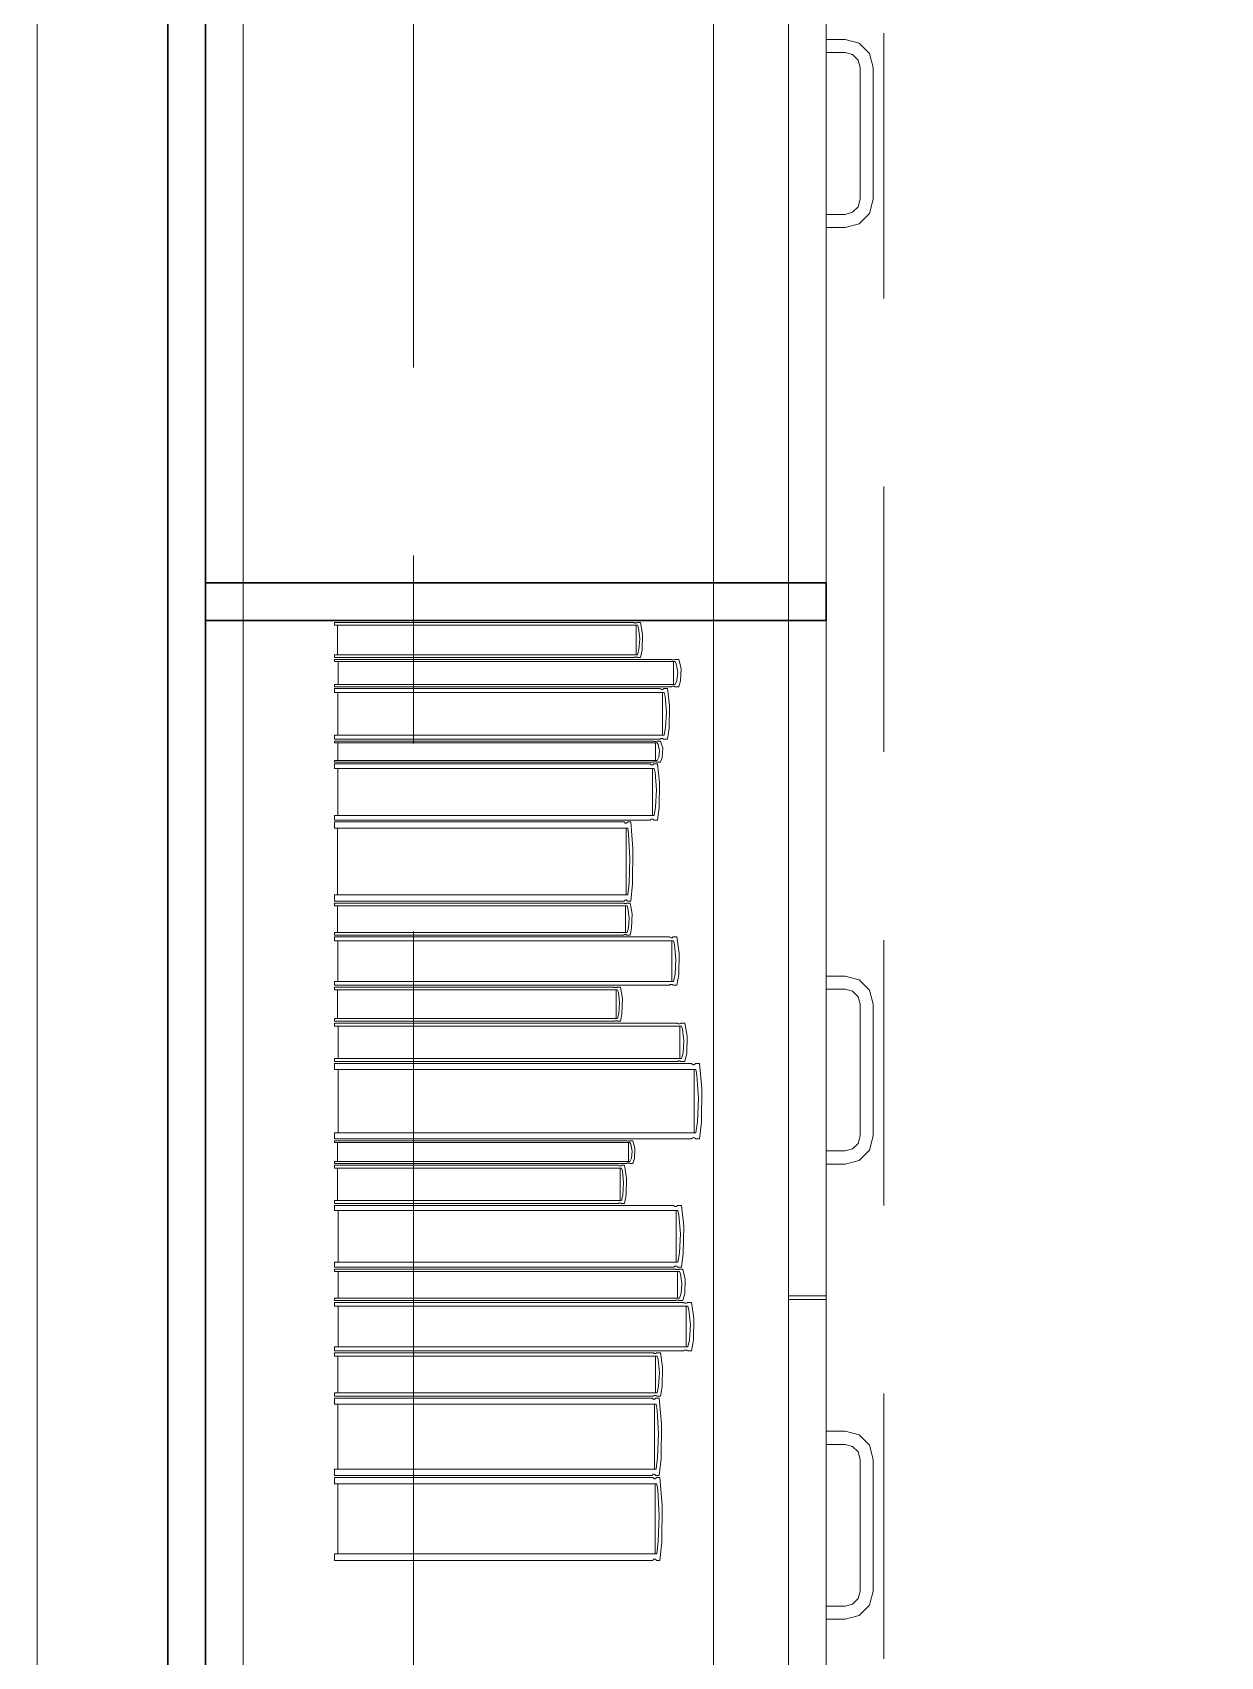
# Model space of a CAD drawing. Header units: inches. Extents: x -38 to 5698, y -33 to 92.
# Drawn here: x 122.618 to 123.249, y 12.765 to 13.628 of the extents above; entities that cross this region are included whole.
import ezdxf

# ---------------------------------------------------------------- set-up
doc = ezdxf.new("R2010")
doc.units = ezdxf.units.IN
doc.header["$MEASUREMENT"] = 0
doc.set_wipeout_variables(frame=1)
for name, pattern in [('Hidden Line', [0.195611, 0.141111, -0.0545]), ('Punto & Raya', [0.65, 0.5, -0.075, 0, -0.075]), ('Wipeout_Contour', [1, 0, -1])]:
    doc.linetypes.add(name, pattern=pattern)
for name, color, linetype in [('02 _ ARQ _ ALB _ Ejes Generales', 7, 'Continuous'), ('02 _ ARQ _ ZON _ Espacio.3D', 7, 'Continuous'), ('08 _ STR _ EXT _ 09 Vigas', 7, 'Continuous'), ('Acabado - Muros', 7, 'Continuous'), ('Interior - Mobiliario', 7, 'Continuous')]:
    doc.layers.add(name, color=color, linetype=linetype)

msp = doc.modelspace()

# ---------------------------------------------------------------- linework, layer by layer
at = {"layer": '02 _ ARQ _ ZON _ Espacio.3D', "color": 254, "linetype": 'Continuous', "lineweight": 0, "flags": 128}
msp.add_lwpolyline([(122.62, 8.1), (123.07, 8.1), (123.07, 7.7), (124.57949, 7.69993), (124.57949, 7.2), (129.37, 7.2), (129.37, 7.7), (129.57, 7.7), (129.57, 8.1), (130.07, 8.1), (130.07, 16.5), (129.57, 16.5), (129.57, 17.35), (129.37, 17.35), (123.27, 17.35), (123.07, 17.35), (123.07, 16.5), (122.62, 16.5)], close=True, dxfattribs=at)
at = {"layer": '08 _ STR _ EXT _ 09 Vigas', "color": 251, "linetype": 'Hidden Line', "lineweight": 13}
msp.add_line((123.07, 7.7), (123.07, 16.9), dxfattribs=at)
at = {"layer": 'Interior - Mobiliario', "color": 175, "linetype": 'Continuous', "lineweight": 13}
for p, q in [((122.70942, 14.0554), (122.70942, 12.5954)), ((123.01942, 12.5954), (123.01942, 14.0554)), ((123.03942, 13.6244), (123.04942, 13.6244)), ((123.03942, 13.6174), (123.03942, 13.6244)), ((123.04942, 13.6244), (123.05692, 13.62239)), ((123.05692, 13.62239), (123.06241, 13.6169)), ((123.04942, 13.6174), (123.03942, 13.6174)), ((123.05342, 13.61633), (123.04942, 13.6174)), ((123.05635, 13.6134), (123.05342, 13.61633)), ((123.05742, 13.6094), (123.05635, 13.6134)), ((123.05742, 13.5394), (123.05742, 13.6094)), ((123.06241, 13.6169), (123.06442, 13.6094)), ((123.06442, 13.6094), (123.06442, 13.5394)), ((123.03942, 13.5314), (123.04942, 13.5314)), ((123.03942, 13.5244), (123.03942, 13.5314)), ((123.04942, 13.5314), (123.05342, 13.53248)), ((123.05342, 13.53248), (123.05635, 13.5354)), ((123.05635, 13.5354), (123.05742, 13.5394)), ((123.06241, 13.5319), (123.05692, 13.52641)), ((123.06442, 13.5394), (123.06241, 13.5319)), ((123.04942, 13.5244), (123.03942, 13.5244)), ((123.05692, 13.52641), (123.04942, 13.5244)), ((122.94165, 13.29985), (122.94185, 13.30819)), ((122.93988, 13.30004), (122.93913, 13.29725)), ((122.9403, 13.30578), (122.93988, 13.30004)), ((122.94076, 13.29576), (122.94165, 13.29985)), ((122.93913, 13.29725), (122.77808, 13.29725)), ((122.77808, 13.29725), (122.77808, 13.29576)), ((122.77808, 13.29576), (122.93719, 13.29576)), ((122.957, 13.29476), (122.77808, 13.29476)), ((122.77808, 13.29476), (122.77808, 13.2936)), ((122.77808, 13.2936), (122.95918, 13.2936)), ((122.77991, 13.2936), (122.77991, 13.2814)), ((122.93719, 13.29576), (122.93732, 13.29586)), ((122.93732, 13.29586), (122.93753, 13.29596)), ((122.93753, 13.29596), (122.93776, 13.29603)), ((122.93776, 13.29603), (122.938, 13.29607)), ((122.938, 13.29607), (122.93824, 13.29606)), ((122.93824, 13.29606), (122.93847, 13.29602)), ((122.93847, 13.29602), (122.9387, 13.29594)), ((122.9387, 13.29594), (122.9389, 13.29583)), ((122.9389, 13.29583), (122.93899, 13.29576)), ((122.93899, 13.29576), (122.94076, 13.29576)), ((122.9571, 13.2947), (122.957, 13.29476)), ((122.95733, 13.29461), (122.9571, 13.2947)), ((122.95758, 13.29455), (122.95733, 13.29461)), ((122.95784, 13.29452), (122.95758, 13.29455)), ((122.95811, 13.29451), (122.95784, 13.29452)), ((122.95838, 13.29454), (122.95811, 13.29451)), ((122.95827, 13.2814), (122.95827, 13.2936)), ((122.95863, 13.2946), (122.95838, 13.29454)), ((122.95887, 13.29468), (122.95863, 13.2946)), ((122.95902, 13.29476), (122.95887, 13.29468)), ((122.96101, 13.29476), (122.95902, 13.29476)), ((122.95918, 13.2936), (122.95972, 13.29249)), ((122.95972, 13.29249), (122.96049, 13.28804)), ((122.96224, 13.28992), (122.96101, 13.29476)), ((122.96201, 13.28342), (122.96224, 13.28992)), ((122.95918, 13.2814), (122.77808, 13.2814)), ((122.77808, 13.2814), (122.77808, 13.28024)), ((122.96002, 13.28357), (122.95918, 13.2814)), ((122.96049, 13.28804), (122.96002, 13.28357)), ((122.96101, 13.28024), (122.96201, 13.28342)), ((122.77808, 13.28024), (122.957, 13.28024)), ((122.95112, 13.27924), (122.77808, 13.27924)), ((122.77808, 13.27924), (122.77808, 13.27708)), ((122.77808, 13.27708), (122.95323, 13.27708)), ((122.95235, 13.27708), (122.77985, 13.27708)), ((122.77985, 13.27708), (122.77985, 13.25446)), ((122.95122, 13.27913), (122.95112, 13.27924)), ((122.95144, 13.27897), (122.95122, 13.27913)), ((122.95168, 13.27886), (122.95144, 13.27897)), ((122.95194, 13.27879), (122.95168, 13.27886)), ((122.9522, 13.27879), (122.95194, 13.27879)), ((122.95246, 13.27884), (122.9522, 13.27879)), ((122.95235, 13.25446), (122.95235, 13.27708)), ((122.9527, 13.27894), (122.95246, 13.27884)), ((122.95293, 13.27909), (122.9527, 13.27894)), ((122.95308, 13.27924), (122.95293, 13.27909)), ((122.955, 13.27924), (122.95308, 13.27924)), ((122.95323, 13.27708), (122.95376, 13.27504)), ((122.95376, 13.27504), (122.95449, 13.26679)), ((122.95619, 13.27026), (122.955, 13.27924)), ((122.957, 13.28024), (122.95715, 13.28032)), ((122.95715, 13.28032), (122.95738, 13.2804)), ((122.95738, 13.2804), (122.95764, 13.28045)), ((122.95764, 13.28045), (122.9579, 13.28048)), ((122.9579, 13.28048), (122.95817, 13.28048)), ((122.95817, 13.28048), (122.95844, 13.28044)), ((122.95844, 13.28044), (122.95869, 13.28038)), ((122.95869, 13.28038), (122.95892, 13.28029)), ((122.95892, 13.28029), (122.95902, 13.28024)), ((122.95902, 13.28024), (122.96101, 13.28024)), ((122.95449, 13.26679), (122.95404, 13.2585)), ((122.95597, 13.25822), (122.95619, 13.27026)), ((122.95404, 13.2585), (122.95323, 13.25446)), ((122.955, 13.25231), (122.95597, 13.25822)), ((122.95323, 13.25446), (122.77808, 13.25446)), ((122.77808, 13.25446), (122.77808, 13.25231)), ((122.77808, 13.25231), (122.95112, 13.25231)), ((122.94755, 13.25131), (122.77808, 13.25131)), ((122.77808, 13.25131), (122.77808, 13.25042)), ((122.77808, 13.25042), (122.94962, 13.25042)), ((122.77981, 13.25042), (122.77981, 13.24108)), ((122.77985, 13.25446), (122.95235, 13.25446)), ((122.94765, 13.25127), (122.94755, 13.25131)), ((122.94786, 13.2512), (122.94765, 13.25127)), ((122.9481, 13.25115), (122.94786, 13.2512)), ((122.94835, 13.25113), (122.9481, 13.25115)), ((122.94861, 13.25112), (122.94835, 13.25113)), ((122.94886, 13.25114), (122.94861, 13.25112)), ((122.94875, 13.24108), (122.94875, 13.25042)), ((122.9491, 13.25119), (122.94886, 13.25114)), ((122.94933, 13.25125), (122.9491, 13.25119)), ((122.94947, 13.25131), (122.94933, 13.25125)), ((122.95135, 13.25131), (122.94947, 13.25131)), ((122.94962, 13.25042), (122.95013, 13.24958)), ((122.95013, 13.24958), (122.95086, 13.24617)), ((122.95112, 13.25231), (122.95126, 13.25245)), ((122.95126, 13.25245), (122.95149, 13.25261)), ((122.95252, 13.2476), (122.95135, 13.25131)), ((122.95149, 13.25261), (122.95174, 13.25271)), ((122.95174, 13.25271), (122.952, 13.25276)), ((122.952, 13.25276), (122.95226, 13.25275)), ((122.95226, 13.25275), (122.95251, 13.25269)), ((122.9523, 13.24263), (122.95252, 13.2476)), ((122.95251, 13.25269), (122.95276, 13.25258)), ((122.95276, 13.25258), (122.95298, 13.25241)), ((122.95298, 13.25241), (122.95308, 13.25231)), ((122.95308, 13.25231), (122.955, 13.25231)), ((122.94962, 13.24108), (122.77808, 13.24108)), ((122.77808, 13.24108), (122.77808, 13.2402)), ((122.77808, 13.2402), (122.94755, 13.2402)), ((122.94591, 13.2392), (122.77808, 13.2392)), ((122.77808, 13.2392), (122.77808, 13.23681)), ((122.94601, 13.23908), (122.94591, 13.2392)), ((122.94622, 13.2389), (122.94601, 13.23908)), ((122.94646, 13.23877), (122.94622, 13.2389)), ((122.94671, 13.2387), (122.94646, 13.23877)), ((122.94696, 13.2387), (122.94671, 13.2387)), ((122.94721, 13.23875), (122.94696, 13.2387)), ((122.94745, 13.23886), (122.94721, 13.23875)), ((122.94767, 13.23904), (122.94745, 13.23886)), ((122.94755, 13.2402), (122.94769, 13.24025)), ((122.94781, 13.2392), (122.94767, 13.23904)), ((122.94769, 13.24025), (122.94792, 13.24032)), ((122.94968, 13.2392), (122.94781, 13.2392)), ((122.94792, 13.24032), (122.94816, 13.24036)), ((122.94816, 13.24036), (122.94841, 13.24038)), ((122.94841, 13.24038), (122.94866, 13.24038)), ((122.94866, 13.24038), (122.94891, 13.24035)), ((122.94891, 13.24035), (122.94915, 13.24031)), ((122.94915, 13.24031), (122.94937, 13.24024)), ((122.94937, 13.24024), (122.94947, 13.2402)), ((122.94947, 13.2402), (122.95135, 13.2402)), ((122.95042, 13.24275), (122.94962, 13.24108)), ((122.95083, 13.22925), (122.94968, 13.2392)), ((122.95086, 13.24617), (122.95042, 13.24275)), ((122.95135, 13.2402), (122.9523, 13.24263)), ((122.77808, 13.23681), (122.94796, 13.23681)), ((122.7798, 13.23681), (122.7798, 13.21175)), ((122.9471, 13.21175), (122.9471, 13.23681)), ((122.94796, 13.23681), (122.94847, 13.23455)), ((122.94847, 13.23455), (122.94919, 13.2254)), ((122.95062, 13.2159), (122.95083, 13.22925)), ((122.94919, 13.2254), (122.94875, 13.21622)), ((122.94875, 13.21622), (122.94796, 13.21175)), ((122.94968, 13.20936), (122.95062, 13.2159)), ((122.94796, 13.21175), (122.77808, 13.21175)), ((122.77808, 13.21175), (122.77808, 13.20936)), ((122.77808, 13.20936), (122.94591, 13.20936)), ((122.93207, 13.20836), (122.77808, 13.20836)), ((122.77808, 13.20836), (122.77808, 13.20499)), ((122.77808, 13.20499), (122.93395, 13.20499)), ((122.77966, 13.20499), (122.77966, 13.16954)), ((122.93215, 13.2082), (122.93207, 13.20836)), ((122.93235, 13.20794), (122.93215, 13.2082)), ((122.93257, 13.20776), (122.93235, 13.20794)), ((122.93279, 13.20767), (122.93257, 13.20776)), ((122.93303, 13.20766), (122.93279, 13.20767)), ((122.93326, 13.20773), (122.93303, 13.20766)), ((122.93316, 13.16954), (122.93316, 13.20499)), ((122.93348, 13.20789), (122.93326, 13.20773)), ((122.93368, 13.20813), (122.93348, 13.20789)), ((122.93381, 13.20836), (122.93368, 13.20813)), ((122.93552, 13.20836), (122.93381, 13.20836)), ((122.93395, 13.20499), (122.93441, 13.20179)), ((122.93658, 13.19429), (122.93552, 13.20836)), ((122.94591, 13.20936), (122.94605, 13.20952)), ((122.94605, 13.20952), (122.94627, 13.20969)), ((122.94627, 13.20969), (122.94651, 13.2098)), ((122.94651, 13.2098), (122.94676, 13.20986)), ((122.94676, 13.20986), (122.94702, 13.20985)), ((122.94702, 13.20985), (122.94727, 13.20978)), ((122.94727, 13.20978), (122.9475, 13.20966)), ((122.9475, 13.20966), (122.94772, 13.20948)), ((122.94772, 13.20948), (122.94781, 13.20936)), ((122.94781, 13.20936), (122.94968, 13.20936)), ((122.93441, 13.20179), (122.93507, 13.18885)), ((122.93507, 13.18885), (122.93467, 13.17586)), ((122.93638, 13.17542), (122.93658, 13.19429)), ((122.93395, 13.16954), (122.77808, 13.16954)), ((122.77808, 13.16954), (122.77808, 13.16617)), ((122.93467, 13.17586), (122.93395, 13.16954)), ((122.93552, 13.16617), (122.93638, 13.17542)), ((122.77808, 13.16617), (122.93207, 13.16617)), ((122.93169, 13.16517), (122.77808, 13.16517)), ((122.77808, 13.16517), (122.77808, 13.16381)), ((122.77808, 13.16381), (122.93356, 13.16381)), ((122.77965, 13.16381), (122.77965, 13.14954)), ((122.93177, 13.1651), (122.93169, 13.16517)), ((122.93197, 13.165), (122.93177, 13.1651)), ((122.93219, 13.16493), (122.93197, 13.165)), ((122.93207, 13.16617), (122.93219, 13.16639)), ((122.93219, 13.16639), (122.9324, 13.16663)), ((122.93241, 13.16489), (122.93219, 13.16493)), ((122.9324, 13.16663), (122.93262, 13.1668)), ((122.93265, 13.16488), (122.93241, 13.16489)), ((122.93262, 13.1668), (122.93285, 13.16687)), ((122.93288, 13.16491), (122.93265, 13.16488)), ((122.93278, 13.14954), (122.93278, 13.16381)), ((122.93285, 13.16687), (122.93308, 13.16686)), ((122.93309, 13.16498), (122.93288, 13.16491)), ((122.93308, 13.16686), (122.93331, 13.16677)), ((122.9333, 13.16508), (122.93309, 13.16498)), ((122.93343, 13.16517), (122.9333, 13.16508)), ((122.93331, 13.16677), (122.93352, 13.16659)), ((122.93513, 13.16517), (122.93343, 13.16517)), ((122.93352, 13.16659), (122.93372, 13.16633)), ((122.93356, 13.16381), (122.93403, 13.16252)), ((122.93372, 13.16633), (122.93381, 13.16617)), ((122.93381, 13.16617), (122.93552, 13.16617)), ((122.93403, 13.16252), (122.93468, 13.15731)), ((122.93619, 13.1595), (122.93513, 13.16517)), ((122.93428, 13.15209), (122.93356, 13.14954)), ((122.93468, 13.15731), (122.93428, 13.15209)), ((122.93513, 13.14819), (122.93599, 13.15191)), ((122.93599, 13.15191), (122.93619, 13.1595)), ((122.93356, 13.14954), (122.77808, 13.14954)), ((122.77808, 13.14954), (122.77808, 13.14819)), ((122.77808, 13.14819), (122.93169, 13.14819)), ((122.95607, 13.14719), (122.77808, 13.14719)), ((122.77808, 13.14719), (122.77808, 13.14513)), ((122.77808, 13.14513), (122.95825, 13.14513)), ((122.7799, 13.14513), (122.7799, 13.12358)), ((122.93169, 13.14819), (122.93182, 13.14828)), ((122.93182, 13.14828), (122.93202, 13.14837)), ((122.93202, 13.14837), (122.93224, 13.14844)), ((122.93224, 13.14844), (122.93247, 13.14847)), ((122.93247, 13.14847), (122.9327, 13.14847)), ((122.9327, 13.14847), (122.93292, 13.14843)), ((122.93292, 13.14843), (122.93314, 13.14836)), ((122.93314, 13.14836), (122.93334, 13.14825)), ((122.93334, 13.14825), (122.93343, 13.14819)), ((122.93343, 13.14819), (122.93513, 13.14819)), ((122.95617, 13.14709), (122.95607, 13.14719)), ((122.9564, 13.14693), (122.95617, 13.14709)), ((122.95665, 13.14682), (122.9564, 13.14693)), ((122.95692, 13.14676), (122.95665, 13.14682)), ((122.95719, 13.14676), (122.95692, 13.14676)), ((122.95745, 13.1468), (122.95719, 13.14676)), ((122.95734, 13.12358), (122.95734, 13.14513)), ((122.9577, 13.1469), (122.95745, 13.1468)), ((122.95794, 13.14705), (122.9577, 13.1469)), ((122.95809, 13.14719), (122.95794, 13.14705)), ((122.96007, 13.14719), (122.95809, 13.14719)), ((122.95825, 13.14513), (122.95879, 13.14319)), ((122.95879, 13.14319), (122.95955, 13.13532)), ((122.96129, 13.13863), (122.96007, 13.14719)), ((122.95955, 13.13532), (122.95908, 13.12743)), ((122.96106, 13.12716), (122.96129, 13.13863)), ((122.95908, 13.12743), (122.95825, 13.12358)), ((122.96007, 13.12153), (122.96106, 13.12716)), ((123.04942, 13.1264), (123.03942, 13.1264)), ((123.03942, 13.1264), (123.03942, 13.1194)), ((123.05692, 13.12439), (123.04942, 13.1264)), ((122.95825, 13.12358), (122.77808, 13.12358)), ((122.77808, 13.12358), (122.77808, 13.12153)), ((122.77808, 13.12153), (122.95607, 13.12153)), ((122.9267, 13.12053), (122.77808, 13.12053)), ((122.77808, 13.12053), (122.77808, 13.11908)), ((122.77808, 13.11908), (122.92851, 13.11908)), ((122.7796, 13.11908), (122.7796, 13.10379)), ((122.92678, 13.12046), (122.9267, 13.12053)), ((122.92697, 13.12035), (122.92678, 13.12046)), ((122.92718, 13.12027), (122.92697, 13.12035)), ((122.9274, 13.12023), (122.92718, 13.12027)), ((122.92763, 13.12023), (122.9274, 13.12023)), ((122.92785, 13.12026), (122.92763, 13.12023)), ((122.92775, 13.10379), (122.92775, 13.11908)), ((122.92806, 13.12033), (122.92785, 13.12026)), ((122.92826, 13.12043), (122.92806, 13.12033)), ((122.92838, 13.12053), (122.92826, 13.12043)), ((122.93003, 13.12053), (122.92838, 13.12053)), ((122.92851, 13.11908), (122.92896, 13.1177)), ((122.92896, 13.1177), (122.9296, 13.11212)), ((122.93105, 13.11447), (122.93003, 13.12053)), ((122.95607, 13.12153), (122.95622, 13.12167)), ((122.95622, 13.12167), (122.95646, 13.12182)), ((122.95646, 13.12182), (122.95671, 13.12191)), ((122.95671, 13.12191), (122.95698, 13.12196)), ((122.95698, 13.12196), (122.95724, 13.12196)), ((122.95724, 13.12196), (122.95751, 13.1219)), ((122.95751, 13.1219), (122.95776, 13.12179)), ((122.95776, 13.12179), (122.95799, 13.12163)), ((122.95799, 13.12163), (122.95809, 13.12153)), ((122.95809, 13.12153), (122.96007, 13.12153)), ((123.03942, 13.1194), (123.04942, 13.1194)), ((123.04942, 13.1194), (123.05342, 13.11833)), ((123.05342, 13.11833), (123.05635, 13.1154)), ((123.06241, 13.1189), (123.05692, 13.12439)), ((123.06442, 13.1114), (123.06241, 13.1189)), ((122.9296, 13.11212), (122.92921, 13.10652)), ((122.93086, 13.10633), (122.93105, 13.11447)), ((123.05635, 13.1154), (123.05742, 13.1114)), ((123.05742, 13.1114), (123.05742, 13.0414)), ((123.06442, 13.0414), (123.06442, 13.1114)), ((122.92851, 13.10379), (122.77808, 13.10379)), ((122.77808, 13.10379), (122.77808, 13.10234)), ((122.77808, 13.10234), (122.9267, 13.10234)), ((122.96023, 13.10134), (122.77808, 13.10134)), ((122.77808, 13.10134), (122.77808, 13.0997)), ((122.77808, 13.0997), (122.96246, 13.0997)), ((122.77994, 13.0997), (122.77994, 13.08253)), ((122.9267, 13.10234), (122.92682, 13.10244)), ((122.92682, 13.10244), (122.92702, 13.10254)), ((122.92702, 13.10254), (122.92723, 13.10261)), ((122.92723, 13.10261), (122.92745, 13.10264)), ((122.92745, 13.10264), (122.92768, 13.10264)), ((122.92768, 13.10264), (122.9279, 13.1026)), ((122.9279, 13.1026), (122.9281, 13.10252)), ((122.9281, 13.10252), (122.9283, 13.10241)), ((122.9283, 13.10241), (122.92838, 13.10234)), ((122.92838, 13.10234), (122.93003, 13.10234)), ((122.92921, 13.10652), (122.92851, 13.10379)), ((122.93003, 13.10234), (122.93086, 13.10633)), ((122.96034, 13.10126), (122.96023, 13.10134)), ((122.96057, 13.10114), (122.96034, 13.10126)), ((122.96083, 13.10105), (122.96057, 13.10114)), ((122.9611, 13.101), (122.96083, 13.10105)), ((122.96137, 13.101), (122.9611, 13.101)), ((122.96164, 13.10103), (122.96137, 13.101)), ((122.96153, 13.08253), (122.96153, 13.0997)), ((122.9619, 13.10111), (122.96164, 13.10103)), ((122.96214, 13.10123), (122.9619, 13.10111)), ((122.9623, 13.10134), (122.96214, 13.10123)), ((122.96432, 13.10134), (122.9623, 13.10134)), ((122.96246, 13.0997), (122.96301, 13.09815)), ((122.96557, 13.09452), (122.96432, 13.10134)), ((122.96301, 13.09815), (122.96379, 13.09188)), ((122.96379, 13.09188), (122.96331, 13.08559)), ((122.96534, 13.08537), (122.96557, 13.09452)), ((122.96246, 13.08253), (122.77808, 13.08253)), ((122.77808, 13.08253), (122.77808, 13.08089)), ((122.96331, 13.08559), (122.96246, 13.08253)), ((122.96432, 13.08089), (122.96534, 13.08537)), ((122.77808, 13.08089), (122.96023, 13.08089)), ((122.96783, 13.07989), (122.77808, 13.07989)), ((122.77808, 13.07989), (122.77808, 13.07668)), ((122.77808, 13.07668), (122.97015, 13.07668)), ((122.78002, 13.07668), (122.78002, 13.04304)), ((122.96023, 13.08089), (122.96039, 13.081)), ((122.96039, 13.081), (122.96063, 13.08112)), ((122.96063, 13.08112), (122.96089, 13.08119)), ((122.96089, 13.08119), (122.96116, 13.08123)), ((122.96116, 13.08123), (122.96143, 13.08123)), ((122.96143, 13.08123), (122.9617, 13.08118)), ((122.9617, 13.08118), (122.96196, 13.08109)), ((122.96196, 13.08109), (122.96219, 13.08097)), ((122.96219, 13.08097), (122.9623, 13.08089)), ((122.9623, 13.08089), (122.96432, 13.08089)), ((122.96794, 13.07973), (122.96783, 13.07989)), ((122.96819, 13.07949), (122.96794, 13.07973)), ((122.96845, 13.07932), (122.96819, 13.07949)), ((122.96873, 13.07923), (122.96845, 13.07932)), ((122.96902, 13.07922), (122.96873, 13.07923)), ((122.9693, 13.07929), (122.96902, 13.07922)), ((122.96918, 13.04304), (122.96918, 13.07668)), ((122.96957, 13.07945), (122.9693, 13.07929)), ((122.96982, 13.07967), (122.96957, 13.07945)), ((122.96998, 13.07989), (122.96982, 13.07967)), ((122.97209, 13.07989), (122.96998, 13.07989)), ((122.97015, 13.07668), (122.97073, 13.07365)), ((122.97073, 13.07365), (122.97154, 13.06137)), ((122.97339, 13.06653), (122.97209, 13.07989)), ((122.97315, 13.04862), (122.97339, 13.06653)), ((122.97154, 13.06137), (122.97104, 13.04904)), ((122.97104, 13.04904), (122.97015, 13.04304)), ((122.97209, 13.03984), (122.97315, 13.04862)), ((122.97015, 13.04304), (122.77808, 13.04304)), ((122.77808, 13.04304), (122.77808, 13.03984)), ((122.77808, 13.03984), (122.96783, 13.03984)), ((122.96783, 13.03984), (122.96799, 13.04005)), ((122.96799, 13.04005), (122.96824, 13.04028)), ((122.96824, 13.04028), (122.96851, 13.04043)), ((122.96851, 13.04043), (122.9688, 13.04051)), ((122.9688, 13.04051), (122.96908, 13.0405)), ((122.96908, 13.0405), (122.96936, 13.0404)), ((122.96936, 13.0404), (122.96963, 13.04023)), ((122.96963, 13.04023), (122.96987, 13.03999)), ((122.96987, 13.03999), (122.96998, 13.03984)), ((122.96998, 13.03984), (122.97209, 13.03984)), ((123.05742, 13.0414), (123.05635, 13.0374)), ((123.06241, 13.0339), (123.06442, 13.0414)), ((122.93323, 13.03884), (122.77808, 13.03884)), ((122.77808, 13.03884), (122.77808, 13.03787)), ((122.77808, 13.03787), (122.93512, 13.03787)), ((122.77967, 13.03787), (122.77967, 13.02776)), ((122.93331, 13.03879), (122.93323, 13.03884)), ((122.93351, 13.03872), (122.93331, 13.03879)), ((122.93373, 13.03866), (122.93351, 13.03872)), ((122.93396, 13.03864), (122.93373, 13.03866)), ((122.9342, 13.03863), (122.93396, 13.03864)), ((122.93443, 13.03866), (122.9342, 13.03863)), ((122.93433, 13.02776), (122.93433, 13.03787)), ((122.93465, 13.0387), (122.93443, 13.03866)), ((122.93485, 13.03877), (122.93465, 13.0387)), ((122.93498, 13.03884), (122.93485, 13.03877)), ((122.93671, 13.03884), (122.93498, 13.03884)), ((122.93512, 13.03787), (122.93559, 13.03696)), ((122.93559, 13.03696), (122.93625, 13.03327)), ((122.93625, 13.03327), (122.93585, 13.02956)), ((122.93777, 13.03482), (122.93671, 13.03884)), ((122.93757, 13.02944), (122.93777, 13.03482)), ((123.03942, 13.0334), (123.03942, 13.0264)), ((123.04942, 13.0334), (123.03942, 13.0334)), ((123.05342, 13.03448), (123.04942, 13.0334)), ((123.05635, 13.0374), (123.05342, 13.03448)), ((123.05692, 13.02841), (123.06241, 13.0339)), ((122.93512, 13.02776), (122.77808, 13.02776)), ((122.77808, 13.02776), (122.77808, 13.0268)), ((122.77808, 13.0268), (122.93323, 13.0268)), ((122.92881, 13.0258), (122.77808, 13.0258)), ((122.77808, 13.0258), (122.77808, 13.02417)), ((122.77808, 13.02417), (122.93065, 13.02417)), ((122.77962, 13.02417), (122.77962, 13.00705)), ((122.9289, 13.02572), (122.92881, 13.0258)), ((122.92909, 13.02559), (122.9289, 13.02572)), ((122.9293, 13.02551), (122.92909, 13.02559)), ((122.92953, 13.02546), (122.9293, 13.02551)), ((122.92975, 13.02546), (122.92953, 13.02546)), ((122.92998, 13.02549), (122.92975, 13.02546)), ((122.92988, 13.00705), (122.92988, 13.02417)), ((122.93019, 13.02557), (122.92998, 13.02549)), ((122.93039, 13.02569), (122.93019, 13.02557)), ((122.93052, 13.0258), (122.93039, 13.02569)), ((122.93219, 13.0258), (122.93052, 13.0258)), ((122.93065, 13.02417), (122.93111, 13.02262)), ((122.93111, 13.02262), (122.93175, 13.01637)), ((122.93323, 13.019), (122.93219, 13.0258)), ((122.93323, 13.0268), (122.93336, 13.02686)), ((122.93336, 13.02686), (122.93356, 13.02693)), ((122.93356, 13.02693), (122.93378, 13.02698)), ((122.93378, 13.02698), (122.93401, 13.027)), ((122.93401, 13.027), (122.93425, 13.027)), ((122.93425, 13.027), (122.93448, 13.02697)), ((122.93448, 13.02697), (122.93469, 13.02692)), ((122.93469, 13.02692), (122.93489, 13.02684)), ((122.93489, 13.02684), (122.93498, 13.0268)), ((122.93498, 13.0268), (122.93671, 13.0268)), ((122.93585, 13.02956), (122.93512, 13.02776)), ((122.93671, 13.0268), (122.93757, 13.02944)), ((123.03942, 13.0264), (123.04942, 13.0264)), ((123.04942, 13.0264), (123.05692, 13.02841)), ((122.93175, 13.01637), (122.93136, 13.0101)), ((122.93304, 13.00989), (122.93323, 13.019)), ((122.93065, 13.00705), (122.77808, 13.00705)), ((122.77808, 13.00705), (122.77808, 13.00542)), ((122.77808, 13.00542), (122.92881, 13.00542)), ((122.92881, 13.00542), (122.92894, 13.00553)), ((122.92894, 13.00553), (122.92914, 13.00564)), ((122.92914, 13.00564), (122.92935, 13.00572)), ((122.92935, 13.00572), (122.92958, 13.00576)), ((122.92958, 13.00576), (122.9298, 13.00575)), ((122.9298, 13.00575), (122.93003, 13.00571)), ((122.93003, 13.00571), (122.93024, 13.00562)), ((122.93024, 13.00562), (122.93043, 13.0055)), ((122.93043, 13.0055), (122.93052, 13.00542)), ((122.93052, 13.00542), (122.93219, 13.00542)), ((122.93136, 13.0101), (122.93065, 13.00705)), ((122.93219, 13.00542), (122.93304, 13.00989)), ((122.95838, 13.00442), (122.77808, 13.00442)), ((122.77808, 13.00442), (122.77808, 13.00179)), ((122.77808, 13.00179), (122.96058, 13.00179)), ((122.77992, 13.00179), (122.77992, 12.97424)), ((122.95848, 13.00429), (122.95838, 13.00442)), ((122.95871, 13.00409), (122.95848, 13.00429)), ((122.95896, 13.00395), (122.95871, 13.00409)), ((122.95923, 13.00388), (122.95896, 13.00395)), ((122.9595, 13.00387), (122.95923, 13.00388)), ((122.95977, 13.00393), (122.9595, 13.00387)), ((122.95966, 12.97424), (122.95966, 13.00179)), ((122.96003, 13.00406), (122.95977, 13.00393)), ((122.96027, 13.00424), (122.96003, 13.00406)), ((122.96042, 13.00442), (122.96027, 13.00424)), ((122.96242, 13.00442), (122.96042, 13.00442)), ((122.96058, 13.00179), (122.96112, 12.99931)), ((122.96112, 12.99931), (122.96189, 12.98925)), ((122.96366, 12.99348), (122.96242, 13.00442)), ((122.96189, 12.98925), (122.96143, 12.97916)), ((122.96343, 12.97881), (122.96366, 12.99348)), ((122.96143, 12.97916), (122.96058, 12.97424)), ((122.96242, 12.97162), (122.96343, 12.97881)), ((122.96058, 12.97424), (122.77808, 12.97424)), ((122.77808, 12.97424), (122.77808, 12.97162)), ((122.77808, 12.97162), (122.95838, 12.97162)), ((122.95917, 12.97062), (122.77808, 12.97062)), ((122.77808, 12.97062), (122.77808, 12.96928)), ((122.95838, 12.97162), (122.95853, 12.9718)), ((122.95853, 12.9718), (122.95877, 12.97198)), ((122.95877, 12.97198), (122.95902, 12.97211)), ((122.95902, 12.97211), (122.95929, 12.97217)), ((122.95928, 12.97055), (122.95917, 12.97062)), ((122.95951, 12.97045), (122.95928, 12.97055)), ((122.95929, 12.97217), (122.95956, 12.97216)), ((122.95976, 12.97038), (122.95951, 12.97045)), ((122.95956, 12.97216), (122.95983, 12.97209)), ((122.96003, 12.97034), (122.95976, 12.97038)), ((122.95983, 12.97209), (122.96008, 12.97195)), ((122.96031, 12.97034), (122.96003, 12.97034)), ((122.96008, 12.97195), (122.96032, 12.97175)), ((122.96057, 12.97037), (122.96031, 12.97034)), ((122.96032, 12.97175), (122.96042, 12.97162)), ((122.96042, 12.97162), (122.96242, 12.97162)), ((122.96083, 12.97043), (122.96057, 12.97037)), ((122.96107, 12.97053), (122.96083, 12.97043)), ((122.96122, 12.97062), (122.96107, 12.97053)), ((122.96324, 12.97062), (122.96122, 12.97062)), ((122.96448, 12.96503), (122.96324, 12.97062)), ((122.77808, 12.96928), (122.96139, 12.96928)), ((122.77993, 12.96928), (122.77993, 12.9552)), ((122.96046, 12.9552), (122.96046, 12.96928)), ((122.96139, 12.96928), (122.96193, 12.96801)), ((122.96193, 12.96801), (122.96271, 12.96287)), ((122.96271, 12.96287), (122.96224, 12.95771)), ((122.96425, 12.95753), (122.96448, 12.96503)), ((122.96139, 12.9552), (122.77808, 12.9552)), ((122.77808, 12.9552), (122.77808, 12.95385)), ((122.77808, 12.95385), (122.95917, 12.95385)), ((122.96362, 12.95285), (122.77808, 12.95285)), ((122.77808, 12.95285), (122.77808, 12.9508)), ((122.95917, 12.95385), (122.95933, 12.95394)), ((122.95933, 12.95394), (122.95956, 12.95404)), ((122.95956, 12.95404), (122.95982, 12.9541)), ((122.95982, 12.9541), (122.96009, 12.95413)), ((122.96009, 12.95413), (122.96037, 12.95413)), ((122.96037, 12.95413), (122.96063, 12.95409)), ((122.96063, 12.95409), (122.96089, 12.95402)), ((122.96089, 12.95402), (122.96112, 12.95392)), ((122.96112, 12.95392), (122.96122, 12.95385)), ((122.96122, 12.95385), (122.96324, 12.95385)), ((122.96224, 12.95771), (122.96139, 12.9552)), ((122.96324, 12.95385), (122.96425, 12.95753)), ((122.96372, 12.95275), (122.96362, 12.95285)), ((122.96396, 12.9526), (122.96372, 12.95275)), ((122.96556, 12.95272), (122.96532, 12.95257)), ((122.96572, 12.95285), (122.96556, 12.95272)), ((122.96778, 12.95285), (122.96572, 12.95285)), ((122.96905, 12.94427), (122.96778, 12.95285)), ((123.03942, 12.9564), (123.01942, 12.9564)), ((123.01942, 12.5954), (123.01942, 12.9544)), ((123.03942, 12.9544), (123.01942, 12.9544)), ((123.03942, 12.5954), (123.03942, 12.9544)), ((122.77808, 12.9508), (122.96588, 12.9508)), ((122.77998, 12.9508), (122.77998, 12.92917)), ((122.96422, 12.95249), (122.96396, 12.9526)), ((122.9645, 12.95243), (122.96422, 12.95249)), ((122.96478, 12.95242), (122.9645, 12.95243)), ((122.96505, 12.95247), (122.96478, 12.95242)), ((122.96493, 12.92917), (122.96493, 12.9508)), ((122.96532, 12.95257), (122.96505, 12.95247)), ((122.96588, 12.9508), (122.96645, 12.94884)), ((122.96645, 12.94884), (122.96724, 12.94095)), ((122.96882, 12.93276), (122.96905, 12.94427)), ((122.96724, 12.94095), (122.96675, 12.93303)), ((122.96588, 12.92917), (122.77808, 12.92917)), ((122.77808, 12.92917), (122.77808, 12.92711)), ((122.77808, 12.92711), (122.96362, 12.92711)), ((122.96362, 12.92711), (122.96377, 12.92725)), ((122.96377, 12.92725), (122.96402, 12.9274)), ((122.96402, 12.9274), (122.96428, 12.9275)), ((122.96428, 12.9275), (122.96456, 12.92754)), ((122.96456, 12.92754), (122.96484, 12.92754)), ((122.96484, 12.92754), (122.96511, 12.92748)), ((122.96511, 12.92748), (122.96537, 12.92737)), ((122.96537, 12.92737), (122.96561, 12.92721)), ((122.96561, 12.92721), (122.96572, 12.92711)), ((122.96572, 12.92711), (122.96778, 12.92711)), ((122.96675, 12.93303), (122.96588, 12.92917)), ((122.96778, 12.92711), (122.96882, 12.93276)), ((122.94749, 12.92611), (122.77808, 12.92611)), ((122.77808, 12.92611), (122.77808, 12.92427)), ((122.77808, 12.92427), (122.94955, 12.92427)), ((122.77981, 12.92427), (122.77981, 12.90487)), ((122.94758, 12.92602), (122.94749, 12.92611)), ((122.9478, 12.92588), (122.94758, 12.92602)), ((122.94804, 12.92579), (122.9478, 12.92588)), ((122.94829, 12.92573), (122.94804, 12.92579)), ((122.94854, 12.92573), (122.94829, 12.92573)), ((122.9488, 12.92577), (122.94854, 12.92573)), ((122.94869, 12.90487), (122.94869, 12.92427)), ((122.94904, 12.92586), (122.9488, 12.92577)), ((122.94926, 12.92599), (122.94904, 12.92586)), ((122.9494, 12.92611), (122.94926, 12.92599)), ((122.95129, 12.92611), (122.9494, 12.92611)), ((122.94955, 12.92427), (122.95007, 12.92251)), ((122.95007, 12.92251), (122.95079, 12.91543)), ((122.95245, 12.91841), (122.95129, 12.92611)), ((122.95223, 12.90809), (122.95245, 12.91841)), ((122.95079, 12.91543), (122.95035, 12.90833)), ((122.94955, 12.90487), (122.77808, 12.90487)), ((122.77808, 12.90487), (122.77808, 12.90302)), ((122.77808, 12.90302), (122.94749, 12.90302)), ((122.94691, 12.90202), (122.77808, 12.90202)), ((122.77808, 12.90202), (122.77808, 12.89873)), ((122.94701, 12.90186), (122.94691, 12.90202)), ((122.94722, 12.90161), (122.94701, 12.90186)), ((122.94746, 12.90144), (122.94722, 12.90161)), ((122.94771, 12.90134), (122.94746, 12.90144)), ((122.94749, 12.90302), (122.94763, 12.90314)), ((122.94763, 12.90314), (122.94785, 12.90328)), ((122.94797, 12.90133), (122.94771, 12.90134)), ((122.94785, 12.90328), (122.94809, 12.90336)), ((122.94822, 12.90141), (122.94797, 12.90133)), ((122.94809, 12.90336), (122.94834, 12.90341)), ((122.94846, 12.90156), (122.94822, 12.90141)), ((122.94834, 12.90341), (122.9486, 12.9034)), ((122.94868, 12.9018), (122.94846, 12.90156)), ((122.9486, 12.9034), (122.94885, 12.90335)), ((122.94882, 12.90202), (122.94868, 12.9018)), ((122.9507, 12.90202), (122.94882, 12.90202)), ((122.94885, 12.90335), (122.94909, 12.90325)), ((122.94909, 12.90325), (122.94931, 12.90311)), ((122.94931, 12.90311), (122.9494, 12.90302)), ((122.9494, 12.90302), (122.95129, 12.90302)), ((122.95035, 12.90833), (122.94955, 12.90487)), ((122.95186, 12.8883), (122.9507, 12.90202)), ((122.95129, 12.90302), (122.95223, 12.90809)), ((122.77808, 12.89873), (122.94897, 12.89873)), ((122.77981, 12.89873), (122.77981, 12.86416)), ((122.94811, 12.86416), (122.94811, 12.89873)), ((122.94897, 12.89873), (122.94948, 12.89561)), ((122.94948, 12.89561), (122.95021, 12.88299)), ((122.95164, 12.86989), (122.95186, 12.8883)), ((123.03942, 12.8844), (123.04942, 12.8844)), ((123.03942, 12.8774), (123.03942, 12.8844)), ((123.04942, 12.8844), (123.05692, 12.88239)), ((122.95021, 12.88299), (122.94977, 12.87032)), ((123.04942, 12.8774), (123.03942, 12.8774)), ((123.05342, 12.87633), (123.04942, 12.8774)), ((123.05635, 12.8734), (123.05342, 12.87633)), ((123.05692, 12.88239), (123.06241, 12.8769)), ((123.06241, 12.8769), (123.06442, 12.8694)), ((122.94977, 12.87032), (122.94897, 12.86416)), ((122.9507, 12.86086), (122.95164, 12.86989)), ((123.05742, 12.8694), (123.05635, 12.8734)), ((123.05742, 12.7994), (123.05742, 12.8694)), ((123.06442, 12.8694), (123.06442, 12.7994)), ((122.94897, 12.86416), (122.77808, 12.86416)), ((122.77808, 12.86416), (122.77808, 12.86086)), ((122.77808, 12.86086), (122.94691, 12.86086)), ((122.94725, 12.85986), (122.77808, 12.85986)), ((122.77808, 12.85986), (122.77808, 12.85633)), ((122.94691, 12.86086), (122.94705, 12.86108)), ((122.94705, 12.86108), (122.94727, 12.86132)), ((122.94735, 12.85969), (122.94725, 12.85986)), ((122.94727, 12.86132), (122.94752, 12.86147)), ((122.94756, 12.85942), (122.94735, 12.85969)), ((122.94752, 12.86147), (122.94777, 12.86155)), ((122.9478, 12.85924), (122.94756, 12.85942)), ((122.94777, 12.86155), (122.94802, 12.86154)), ((122.94805, 12.85913), (122.9478, 12.85924)), ((122.94802, 12.86154), (122.94827, 12.86145)), ((122.94831, 12.85912), (122.94805, 12.85913)), ((122.94827, 12.86145), (122.94851, 12.86127)), ((122.94856, 12.85921), (122.94831, 12.85912)), ((122.94851, 12.86127), (122.94873, 12.86102)), ((122.9488, 12.85937), (122.94856, 12.85921)), ((122.94873, 12.86102), (122.94882, 12.86086)), ((122.94902, 12.85963), (122.9488, 12.85937)), ((122.94882, 12.86086), (122.9507, 12.86086)), ((122.94917, 12.85986), (122.94902, 12.85963)), ((122.95105, 12.85986), (122.94917, 12.85986)), ((122.95221, 12.84513), (122.95105, 12.85986)), ((122.77808, 12.85633), (122.94932, 12.85633)), ((122.77981, 12.85633), (122.77981, 12.81921)), ((122.94845, 12.81921), (122.94845, 12.85633)), ((122.94932, 12.85633), (122.94983, 12.85298)), ((122.94983, 12.85298), (122.95055, 12.83943)), ((122.95199, 12.82537), (122.95221, 12.84513)), ((122.95055, 12.83943), (122.95011, 12.82583)), ((122.95011, 12.82583), (122.94932, 12.81921)), ((122.95105, 12.81568), (122.95199, 12.82537)), ((122.94932, 12.81921), (122.77808, 12.81921)), ((122.77808, 12.81921), (122.77808, 12.81568)), ((122.77808, 12.81568), (122.94725, 12.81568)), ((122.94725, 12.81568), (122.94739, 12.81591)), ((122.94739, 12.81591), (122.94762, 12.81617)), ((122.94762, 12.81617), (122.94786, 12.81634)), ((122.94786, 12.81634), (122.94811, 12.81642)), ((122.94811, 12.81642), (122.94836, 12.81641)), ((122.94836, 12.81641), (122.94861, 12.81631)), ((122.94861, 12.81631), (122.94885, 12.81612)), ((122.94885, 12.81612), (122.94907, 12.81585)), ((122.94907, 12.81585), (122.94917, 12.81568)), ((122.94917, 12.81568), (122.95105, 12.81568)), ((123.05635, 12.7954), (123.05742, 12.7994)), ((123.06442, 12.7994), (123.06241, 12.7919)), ((123.03942, 12.7914), (123.04942, 12.7914)), ((123.03942, 12.7844), (123.03942, 12.7914)), ((123.04942, 12.7914), (123.05342, 12.79248)), ((123.05342, 12.79248), (123.05635, 12.7954)), ((123.06241, 12.7919), (123.05692, 12.78641)), ((123.04942, 12.7844), (123.03942, 12.7844)), ((123.05692, 12.78641), (123.04942, 12.7844))]:
    msp.add_line(p, q, dxfattribs=at)

# ---------------------------------------------------------------- next in the draw order: wipeouts: each hides what was drawn before it
at = {"color": 254, "linetype": 'Wipeout_Contour', "lineweight": 0, "ltscale": 5005.932302}
msp.add_wipeout([(122.57, 14.5), (122.57, 12.35), (122.62, 12.35), (122.62, 14.4835), (122.587, 14.4835), (122.587, 14.5)], dxfattribs=at).dxf.layer = 'Acabado - Muros'
at = {"color": 254, "linetype": 'Wipeout_Contour', "lineweight": 0, "ltscale": 3338.159895}
msp.add_wipeout([(123.03942, 13.3154), (123.03942, 13.3354), (122.70942, 13.3354), (122.70942, 13.3154)], dxfattribs=at).dxf.layer = 'Interior - Mobiliario'

# ---------------------------------------------------------------- next in the draw order: linework, layer by layer
at = {"layer": '02 _ ARQ _ ALB _ Ejes Generales', "color": 252, "linetype": 'Punto & Raya', "lineweight": 13}
msp.add_line((122.82, 3.05001), (122.82, 44.89999), dxfattribs=at)
at = {"layer": 'Acabado - Muros', "color": 251, "linetype": 'Continuous', "lineweight": 13, "flags": 128}
msp.add_lwpolyline([(122.62, 14.4835), (122.62, 12.35)], dxfattribs=at)
at = {"layer": 'Interior - Mobiliario', "color": 175, "linetype": 'Continuous', "lineweight": 13}
for p, q in [((123.03942, 14.0754), (123.03942, 12.5754)), ((123.01942, 12.5954), (123.01942, 14.0554)), ((123.01942, 12.5954), (123.01942, 14.0554)), ((123.03942, 12.5954), (123.03942, 14.0554)), ((123.03942, 12.5954), (123.03942, 14.0554)), ((122.72942, 12.6154), (122.72942, 14.0354)), ((122.97942, 14.0354), (122.97942, 12.6154)), ((123.01942, 12.6154), (123.01942, 14.0354)), ((123.01942, 13.3354), (123.01942, 13.6944)), ((123.03942, 13.3354), (123.03942, 13.6944)), ((122.70942, 13.3354), (122.70942, 13.3154)), ((123.03942, 13.3354), (122.70942, 13.3354)), ((123.03942, 13.3354), (123.01942, 13.3354)), ((123.03942, 13.3154), (123.03942, 13.3354)), ((123.03942, 13.3154), (123.03942, 13.3354)), ((122.70942, 13.3154), (123.03942, 13.3154)), ((123.01942, 13.3154), (123.01942, 12.9564)), ((123.03942, 13.3154), (123.01942, 13.3154)), ((123.03942, 13.3154), (123.03942, 12.9564)), ((122.93719, 13.3144), (122.77808, 13.3144)), ((122.77808, 13.3144), (122.77808, 13.31291)), ((122.77808, 13.31291), (122.93913, 13.31291)), ((122.77971, 13.31291), (122.77971, 13.29725)), ((122.93728, 13.31433), (122.93719, 13.3144)), ((122.93749, 13.31422), (122.93728, 13.31433)), ((122.93771, 13.31414), (122.93749, 13.31422)), ((122.93795, 13.3141), (122.93771, 13.31414)), ((122.93819, 13.31409), (122.93795, 13.3141)), ((122.93842, 13.31413), (122.93819, 13.31409)), ((122.93832, 13.29725), (122.93832, 13.31291)), ((122.93865, 13.3142), (122.93842, 13.31413)), ((122.93886, 13.3143), (122.93865, 13.3142)), ((122.93899, 13.3144), (122.93886, 13.3143)), ((122.94076, 13.3144), (122.93899, 13.3144)), ((122.93913, 13.31291), (122.93962, 13.3115)), ((122.93962, 13.3115), (122.9403, 13.30578)), ((122.94185, 13.30819), (122.94076, 13.3144))]:
    msp.add_line(p, q, dxfattribs=at)
at = {"layer": 'Interior - Mobiliario', "color": 175, "linetype": 'Continuous', "lineweight": 30}
for p, q in [((123.03942, 13.3354), (122.70942, 13.3354)), ((122.70942, 13.3354), (122.70942, 13.3154)), ((123.03942, 13.3354), (123.03942, 13.3154)), ((123.03942, 13.3154), (122.70942, 13.3154))]:
    msp.add_line(p, q, dxfattribs=at)

# ---------------------------------------------------------------- next in the draw order: wipeouts: each hides what was drawn before it
at = {"color": 254, "linetype": 'Wipeout_Contour', "lineweight": 0, "ltscale": 3337.461239}
msp.add_wipeout([(122.70942, 12.5954), (122.70942, 14.0554), (122.68942, 14.0554), (122.68942, 12.5954)], dxfattribs=at).dxf.layer = 'Interior - Mobiliario'

# ---------------------------------------------------------------- next in the draw order: linework, layer by layer
at = {"layer": 'Interior - Mobiliario', "color": 175, "linetype": 'Continuous', "lineweight": 13}
for p, q in [((122.68942, 12.5754), (122.68942, 14.0754)), ((122.68942, 14.0554), (122.68942, 12.5954)), ((122.68942, 14.0554), (122.68942, 12.5954)), ((122.70942, 12.5954), (122.70942, 14.0554)), ((122.70942, 14.0554), (122.70942, 12.5954)), ((122.70942, 14.0554), (122.70942, 12.5954)), ((122.70942, 14.0554), (122.70942, 12.5954)), ((122.68942, 14.0354), (122.68942, 12.6154)), ((122.70942, 13.3354), (122.70942, 13.3154)), ((123.03942, 13.3354), (122.70942, 13.3354)), ((122.70942, 13.3154), (123.03942, 13.3154))]:
    msp.add_line(p, q, dxfattribs=at)
at = {"layer": 'Interior - Mobiliario', "color": 175, "linetype": 'Continuous', "lineweight": 30}
for p, q in [((122.68942, 14.0554), (122.68942, 12.5954)), ((122.70942, 14.0554), (122.70942, 12.5954))]:
    msp.add_line(p, q, dxfattribs=at)

doc.saveas('drawing.dxf')
